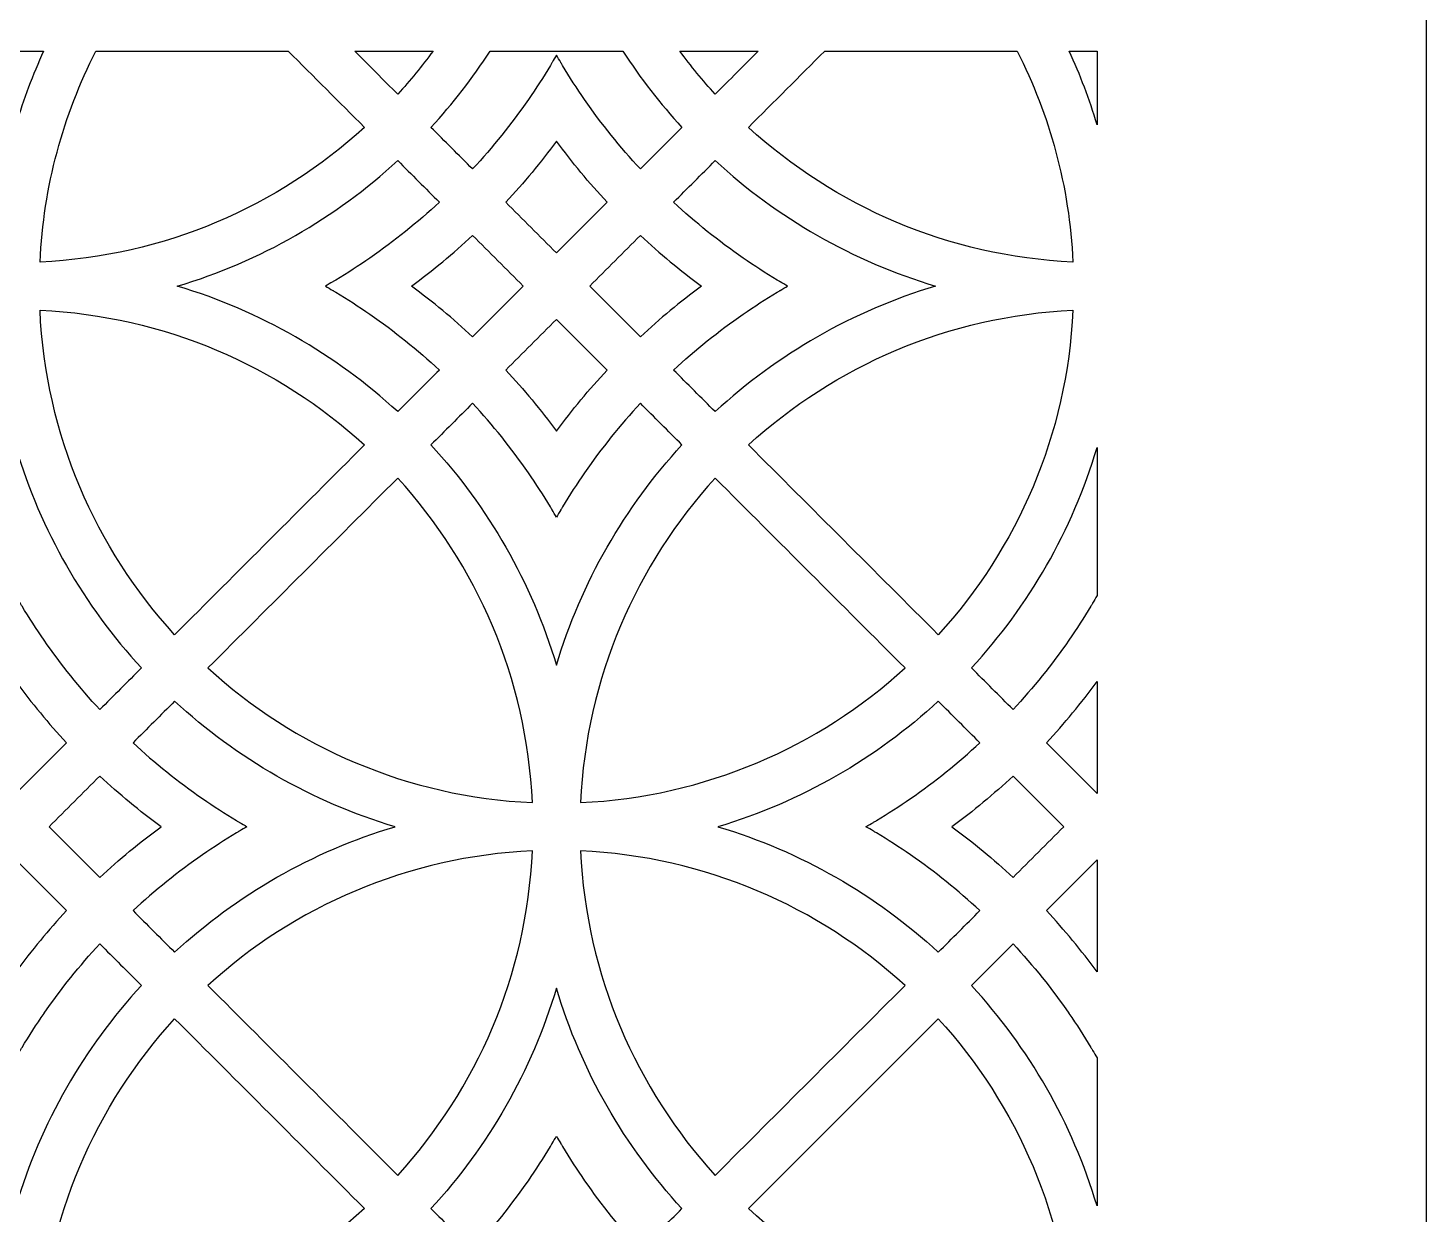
# Model space of a CAD drawing. Header units: centimetres. Extents: x -9 to 7.7, y -13.3 to 13.
# Drawn here: x -5.348 to -1.791, y 7.113 to 10.13 of the extents above; entities that cross this region are included whole.
import ezdxf

# ---------------------------------------------------------------- set-up
doc = ezdxf.new("R2010")
doc.units = ezdxf.units.CM
doc.header["$MEASUREMENT"] = 0
doc.layers.add('layer 1', color=7, linetype='Continuous')

msp = doc.modelspace()

# ---------------------------------------------------------------- linework, layer by layer
at = {"layer": 'layer 1', "color": 177}
msp.add_open_spline([(-1.7908, 13.002), (-4.18298, 13.002), (-6.57516, 13.002), (-8.96734, 13.002), (-8.96734, 13.002), (-8.96734, 5.00681), (-8.96734, -2.98838), (-8.96734, -10.98356), (-8.96734, -10.98356), (-8.96732, -10.98356), (-8.9673, -10.98356), (-8.96728, -10.98356), (-8.96728, -10.98356), (-8.96728, -11.7597), (-8.96728, -12.53583), (-8.96728, -13.31196), (-8.96728, -13.31196), (-8.68819, -13.31196), (-8.4091, -13.31196), (-8.13002, -13.31196), (-8.13002, -13.31196), (-8.13002, -13.19235), (-8.13002, -13.07274), (-8.13002, -12.95313), (-8.13002, -12.95313), (-7.8348, -12.95313), (-7.53959, -12.95313), (-7.24438, -12.95313), (-7.24438, -12.95313), (-7.24438, -12.71941), (-7.24438, -12.48568), (-7.24438, -12.25195), (-7.24438, -12.25195), (-7.12494, -12.24957), (-7.00551, -12.24719), (-6.88608, -12.2448), (-6.88608, -12.2448), (-6.86487, -12.30528), (-6.83708, -12.35773), (-6.79093, -12.40402), (-6.79093, -12.40402), (-6.74575, -12.44934), (-6.69905, -12.47736), (-6.6442, -12.49011), (-6.6442, -12.49011), (-6.57162, -12.50699), (-6.49496, -12.49964), (-6.43668, -12.44881), (-6.43668, -12.44881), (-6.38029, -12.3996), (-6.34775, -12.3208), (-6.33607, -12.24562), (-6.33607, -12.24562), (-6.3027, -12.24899), (-6.27432, -12.24821), (-6.24755, -12.24438), (-6.24755, -12.24438), (-6.11399, -12.22526), (-6.0509, -12.14075), (-6.03963, -12.01331), (-6.03963, -12.01331), (-6.03686, -11.98208), (-6.03906, -11.95125), (-6.04899, -11.92411), (-6.04899, -11.92411), (-6.04688, -11.92463), (-6.04478, -11.92515), (-6.04268, -11.92568), (-6.04268, -11.92568), (-5.99555, -11.94198), (-5.94843, -11.95827), (-5.90129, -11.97457), (-5.90129, -11.97457), (-5.87301, -12.26337), (-5.64998, -12.48824), (-5.37904, -12.48824), (-5.37904, -12.48824), (-5.1081, -12.48824), (-4.88508, -12.26337), (-4.85679, -11.97457), (-4.85679, -11.97457), (-4.80966, -11.95827), (-4.76253, -11.94198), (-4.7154, -11.92568), (-4.7154, -11.92568), (-4.7133, -11.92515), (-4.7112, -11.92463), (-4.7091, -11.92411), (-4.7091, -11.92411), (-4.71902, -11.95125), (-4.72122, -11.98208), (-4.71846, -12.01331), (-4.71846, -12.01331), (-4.70718, -12.14075), (-4.64409, -12.22526), (-4.51053, -12.24438), (-4.51053, -12.24438), (-4.48377, -12.24821), (-4.45538, -12.24899), (-4.42202, -12.24562), (-4.42202, -12.24562), (-4.41033, -12.3208), (-4.37779, -12.3996), (-4.3214, -12.44881), (-4.3214, -12.44881), (-4.26313, -12.49964), (-4.18647, -12.50699), (-4.11388, -12.49011), (-4.11388, -12.49011), (-4.05904, -12.47736), (-4.01234, -12.44934), (-3.96715, -12.40402), (-3.96715, -12.40402), (-3.921, -12.35773), (-3.89321, -12.30528), (-3.87201, -12.2448), (-3.87201, -12.2448), (-3.75257, -12.24719), (-3.63314, -12.24957), (-3.51371, -12.25195), (-3.51371, -12.25195), (-3.51371, -12.48568), (-3.51371, -12.71941), (-3.51371, -12.95313), (-3.51371, -12.95313), (-3.21849, -12.95313), (-2.92328, -12.95313), (-2.62806, -12.95313), (-2.62806, -12.95313), (-2.62806, -13.07274), (-2.62806, -13.19235), (-2.62806, -13.31196), (-2.62806, -13.31196), (-2.34898, -13.31196), (-2.06989, -13.31196), (-1.7908, -13.31196), (-1.7908, -13.31196), (-1.7908, -12.53583), (-1.7908, -11.7597), (-1.7908, -10.98356), (-1.7908, -10.98356), (-1.7908, -2.98838), (-1.7908, 5.00681), (-1.7908, 13.002)], degree=3, knots=[0, 0, 0, 0, 0.027027, 0.027027, 0.027027, 0.027027, 0.0540541, 0.0540541, 0.0540541, 0.0540541, 0.0810811, 0.0810811, 0.0810811, 0.0810811, 0.1081081, 0.1081081, 0.1081081, 0.1081081, 0.1351351, 0.1351351, 0.1351351, 0.1351351, 0.1621622, 0.1621622, 0.1621622, 0.1621622, 0.1891892, 0.1891892, 0.1891892, 0.1891892, 0.2162162, 0.2162162, 0.2162162, 0.2162162, 0.2432432, 0.2432432, 0.2432432, 0.2432432, 0.2702703, 0.2702703, 0.2702703, 0.2702703, 0.2972973, 0.2972973, 0.2972973, 0.2972973, 0.3243243, 0.3243243, 0.3243243, 0.3243243, 0.3513514, 0.3513514, 0.3513514, 0.3513514, 0.3783784, 0.3783784, 0.3783784, 0.3783784, 0.4054054, 0.4054054, 0.4054054, 0.4054054, 0.4324324, 0.4324324, 0.4324324, 0.4324324, 0.4594595, 0.4594595, 0.4594595, 0.4594595, 0.4864865, 0.4864865, 0.4864865, 0.4864865, 0.5135135, 0.5135135, 0.5135135, 0.5135135, 0.5405405, 0.5405405, 0.5405405, 0.5405405, 0.5675676, 0.5675676, 0.5675676, 0.5675676, 0.5945946, 0.5945946, 0.5945946, 0.5945946, 0.6216216, 0.6216216, 0.6216216, 0.6216216, 0.6486486, 0.6486486, 0.6486486, 0.6486486, 0.6756757, 0.6756757, 0.6756757, 0.6756757, 0.7027027, 0.7027027, 0.7027027, 0.7027027, 0.7297297, 0.7297297, 0.7297297, 0.7297297, 0.7567568, 0.7567568, 0.7567568, 0.7567568, 0.7837838, 0.7837838, 0.7837838, 0.7837838, 0.8108108, 0.8108108, 0.8108108, 0.8108108, 0.8378378, 0.8378378, 0.8378378, 0.8378378, 0.8648649, 0.8648649, 0.8648649, 0.8648649, 0.8918919, 0.8918919, 0.8918919, 0.8918919, 0.9189189, 0.9189189, 0.9189189, 0.9189189, 0.9459459, 0.9459459, 0.9459459, 0.9459459, 1, 1, 1, 1], dxfattribs=at)
at = {"layer": 'layer 1', "color": 7}
for points, knots in [([(-5.30855, 10.07157), (-5.35556, 10.07157), (-5.40258, 10.07157), (-5.4496, 10.07157), (-5.4496, 10.07157), (-5.42192, 10.01131), (-5.3983, 9.94881), (-5.37907, 9.88439), (-5.37907, 9.88439), (-5.35986, 9.94881), (-5.33623, 10.01131), (-5.30855, 10.07157)], [0, 0, 0, 0, 0.25, 0.25, 0.25, 0.25, 0.5, 0.5, 0.5, 0.5, 1, 1, 1, 1]), ([(-4.68618, 10.07157), (-4.84933, 10.07157), (-5.01249, 10.07157), (-5.17563, 10.07157), (-5.17563, 10.07157), (-5.25863, 9.90926), (-5.30891, 9.72744), (-5.31775, 9.53483), (-5.31775, 9.53483), (-5.00017, 9.5494), (-4.71193, 9.67663), (-4.49208, 9.87747), (-4.49208, 9.87747), (-4.55678, 9.94217), (-4.62148, 10.00687), (-4.68618, 10.07157)], [0, 0, 0, 0, 0.2, 0.2, 0.2, 0.2, 0.4, 0.4, 0.4, 0.4, 0.6, 0.6, 0.6, 0.6, 1, 1, 1, 1]), ([(-4.31771, 10.07157), (-4.38415, 10.07157), (-4.45058, 10.07157), (-4.51703, 10.07157), (-4.51703, 10.07157), (-4.48051, 10.03506), (-4.444, 9.99855), (-4.40749, 9.96204), (-4.40749, 9.96204), (-4.37566, 9.99689), (-4.34568, 10.03345), (-4.31771, 10.07157)], [0, 0, 0, 0, 0.25, 0.25, 0.25, 0.25, 0.5, 0.5, 0.5, 0.5, 1, 1, 1, 1]), ([(-3.83445, 10.07157), (-3.94717, 10.07157), (-4.05989, 10.07157), (-4.17261, 10.07157), (-4.17261, 10.07157), (-4.21718, 10.00258), (-4.26751, 9.93765), (-4.32292, 9.87746), (-4.32292, 9.87746), (-4.28762, 9.84217), (-4.25234, 9.80689), (-4.21706, 9.77161), (-4.21706, 9.77161), (-4.16569, 9.82698), (-4.11823, 9.88603), (-4.07512, 9.94832), (-4.07512, 9.94832), (-4.0751, 9.94832), (-4.07509, 9.94832), (-4.07508, 9.94832), (-4.07508, 9.94832), (-4.07508, 9.94832), (-4.07507, 9.94832), (-4.07507, 9.94834), (-4.07507, 9.94834), (-4.07509, 9.94836), (-4.0751, 9.94838), (-4.07513, 9.94841), (-4.07513, 9.94841), (-4.05557, 9.97666), (-4.03687, 10.00555), (-4.01912, 10.03506), (-4.01912, 10.03506), (-4.01774, 10.03736), (-4.01636, 10.03966), (-4.01501, 10.04196), (-4.01501, 10.04196), (-4.01487, 10.04218), (-4.01474, 10.0424), (-4.01462, 10.04262), (-4.01462, 10.04262), (-4.01089, 10.04889), (-4.00722, 10.0552), (-4.00358, 10.06153), (-4.00358, 10.06153), (-3.99994, 10.05519), (-3.99626, 10.04889), (-3.99254, 10.04262), (-3.99254, 10.04262), (-3.99241, 10.0424), (-3.99228, 10.04218), (-3.99215, 10.04196), (-3.99215, 10.04196), (-3.99078, 10.03966), (-3.98941, 10.03736), (-3.98804, 10.03506), (-3.98804, 10.03506), (-3.97028, 10.00555), (-3.95159, 9.97666), (-3.93203, 9.94841), (-3.93203, 9.94841), (-3.93204, 9.94838), (-3.93207, 9.94836), (-3.93208, 9.94834), (-3.93208, 9.94834), (-3.93208, 9.94832), (-3.93208, 9.94832), (-3.93208, 9.94832), (-3.93208, 9.94832), (-3.93207, 9.94832), (-3.93205, 9.94832), (-3.93203, 9.94832), (-3.93203, 9.94832), (-3.88892, 9.88603), (-3.84146, 9.82698), (-3.7901, 9.77161), (-3.7901, 9.77161), (-3.75479, 9.8069), (-3.71949, 9.8422), (-3.68419, 9.8775), (-3.68419, 9.8775), (-3.73958, 9.93768), (-3.78989, 10.0026), (-3.83445, 10.07157)], [0, 0, 0, 0, 0.0454545, 0.0454545, 0.0454545, 0.0454545, 0.0909091, 0.0909091, 0.0909091, 0.0909091, 0.1363636, 0.1363636, 0.1363636, 0.1363636, 0.1818182, 0.1818182, 0.1818182, 0.1818182, 0.2272727, 0.2272727, 0.2272727, 0.2272727, 0.2727273, 0.2727273, 0.2727273, 0.2727273, 0.3181818, 0.3181818, 0.3181818, 0.3181818, 0.3636364, 0.3636364, 0.3636364, 0.3636364, 0.4090909, 0.4090909, 0.4090909, 0.4090909, 0.4545455, 0.4545455, 0.4545455, 0.4545455, 0.5, 0.5, 0.5, 0.5, 0.5454545, 0.5454545, 0.5454545, 0.5454545, 0.5909091, 0.5909091, 0.5909091, 0.5909091, 0.6363636, 0.6363636, 0.6363636, 0.6363636, 0.6818182, 0.6818182, 0.6818182, 0.6818182, 0.7272727, 0.7272727, 0.7272727, 0.7272727, 0.7727273, 0.7727273, 0.7727273, 0.7727273, 0.8181818, 0.8181818, 0.8181818, 0.8181818, 0.8636364, 0.8636364, 0.8636364, 0.8636364, 0.9090909, 0.9090909, 0.9090909, 0.9090909, 1, 1, 1, 1]), ([(-3.49011, 10.07157), (-3.55655, 10.07157), (-3.62299, 10.07157), (-3.68942, 10.07157), (-3.68942, 10.07157), (-3.66145, 10.03346), (-3.63148, 9.99689), (-3.59966, 9.96204), (-3.59966, 9.96204), (-3.56315, 9.99855), (-3.52662, 10.03506), (-3.49011, 10.07157)], [0, 0, 0, 0, 0.25, 0.25, 0.25, 0.25, 0.5, 0.5, 0.5, 0.5, 1, 1, 1, 1]), ([(-2.83147, 10.07157), (-2.99463, 10.07157), (-3.1578, 10.07157), (-3.32096, 10.07157), (-3.32096, 10.07157), (-3.38567, 10.00687), (-3.45038, 9.94217), (-3.51507, 9.87747), (-3.51507, 9.87747), (-3.29521, 9.67663), (-3.00695, 9.54939), (-2.68935, 9.53482), (-2.68935, 9.53482), (-2.69819, 9.72744), (-2.74846, 9.90926), (-2.83147, 10.07157)], [0, 0, 0, 0, 0.2, 0.2, 0.2, 0.2, 0.4, 0.4, 0.4, 0.4, 0.6, 0.6, 0.6, 0.6, 1, 1, 1, 1]), ([(-2.62806, 10.07157), (-2.65157, 10.07157), (-2.67508, 10.07157), (-2.69859, 10.07157), (-2.69859, 10.07157), (-2.67092, 10.01131), (-2.64729, 9.94881), (-2.62807, 9.8844), (-2.62807, 9.8844), (-2.62807, 9.88441), (-2.62807, 9.88443), (-2.62806, 9.88443), (-2.62806, 9.88443), (-2.62806, 9.94682), (-2.62806, 10.00919), (-2.62806, 10.07157)], [0, 0, 0, 0, 0.2, 0.2, 0.2, 0.2, 0.4, 0.4, 0.4, 0.4, 0.6, 0.6, 0.6, 0.6, 1, 1, 1, 1]), ([(-4.00358, 9.55812), (-4.04655, 9.6011), (-4.08952, 9.64407), (-4.1325, 9.68705), (-4.1325, 9.68705), (-4.08656, 9.73629), (-4.04351, 9.78826), (-4.0036, 9.8427), (-4.0036, 9.8427), (-4.0036, 9.8427), (-4.0036, 9.84271), (-4.0036, 9.84271), (-4.0036, 9.84271), (-4.00359, 9.84272), (-4.00358, 9.84273), (-4.00358, 9.84275), (-4.00358, 9.84275), (-4.00357, 9.84273), (-4.00355, 9.84272), (-4.00354, 9.84271), (-4.00354, 9.84271), (-4.00354, 9.84271), (-4.00354, 9.8427), (-4.00355, 9.8427), (-4.00355, 9.8427), (-3.96365, 9.78827), (-3.92059, 9.73629), (-3.87465, 9.68705), (-3.87465, 9.68705), (-3.91763, 9.64407), (-3.9606, 9.6011), (-4.00358, 9.55812)], [0, 0, 0, 0, 0.1111111, 0.1111111, 0.1111111, 0.1111111, 0.2222222, 0.2222222, 0.2222222, 0.2222222, 0.3333333, 0.3333333, 0.3333333, 0.3333333, 0.4444444, 0.4444444, 0.4444444, 0.4444444, 0.5555556, 0.5555556, 0.5555556, 0.5555556, 0.6666667, 0.6666667, 0.6666667, 0.6666667, 0.7777778, 0.7777778, 0.7777778, 0.7777778, 1, 1, 1, 1]), ([(-4.30163, 9.68702), (-4.33691, 9.72231), (-4.3722, 9.7576), (-4.40749, 9.79288), (-4.40749, 9.79288), (-4.56574, 9.64719), (-4.75679, 9.5366), (-4.96835, 9.47351), (-4.96835, 9.47351), (-4.75683, 9.41041), (-4.56578, 9.29982), (-4.40753, 9.15416), (-4.40753, 9.15416), (-4.37223, 9.18947), (-4.33694, 9.22477), (-4.30163, 9.26007), (-4.30163, 9.26007), (-4.35701, 9.31144), (-4.41606, 9.35889), (-4.47836, 9.40201), (-4.47836, 9.40201), (-4.47836, 9.40202), (-4.47836, 9.40203), (-4.47836, 9.40204), (-4.47836, 9.40204), (-4.47836, 9.40204), (-4.47836, 9.40204), (-4.47836, 9.40204), (-4.47836, 9.40204), (-4.47838, 9.40203), (-4.47842, 9.40201), (-4.47844, 9.40201), (-4.47844, 9.40201), (-4.5067, 9.42155), (-4.53557, 9.44026), (-4.5651, 9.458), (-4.5651, 9.458), (-4.5674, 9.45938), (-4.56969, 9.46075), (-4.57199, 9.46213), (-4.57199, 9.46213), (-4.57221, 9.46226), (-4.57243, 9.46238), (-4.57264, 9.46251), (-4.57264, 9.46251), (-4.57893, 9.46624), (-4.58523, 9.46991), (-4.59156, 9.47355), (-4.59156, 9.47355), (-4.58523, 9.47718), (-4.57893, 9.48085), (-4.57264, 9.48459), (-4.57264, 9.48459), (-4.57243, 9.48471), (-4.57221, 9.48484), (-4.57199, 9.48498), (-4.57199, 9.48498), (-4.56969, 9.48634), (-4.5674, 9.48771), (-4.5651, 9.48909), (-4.5651, 9.48909), (-4.53557, 9.50683), (-4.5067, 9.52554), (-4.47844, 9.54509), (-4.47844, 9.54509), (-4.47842, 9.54507), (-4.47839, 9.54506), (-4.47836, 9.54503), (-4.47836, 9.54503), (-4.47836, 9.54505), (-4.47836, 9.54505), (-4.47836, 9.54505), (-4.47836, 9.54505), (-4.47836, 9.54506), (-4.47836, 9.54507), (-4.47836, 9.54509), (-4.47836, 9.54509), (-4.41606, 9.58821), (-4.35701, 9.63566), (-4.30163, 9.68702)], [0, 0, 0, 0, 0.047619, 0.047619, 0.047619, 0.047619, 0.0952381, 0.0952381, 0.0952381, 0.0952381, 0.1428571, 0.1428571, 0.1428571, 0.1428571, 0.1904762, 0.1904762, 0.1904762, 0.1904762, 0.2380952, 0.2380952, 0.2380952, 0.2380952, 0.2857143, 0.2857143, 0.2857143, 0.2857143, 0.3333333, 0.3333333, 0.3333333, 0.3333333, 0.3809524, 0.3809524, 0.3809524, 0.3809524, 0.4285714, 0.4285714, 0.4285714, 0.4285714, 0.4761905, 0.4761905, 0.4761905, 0.4761905, 0.5238095, 0.5238095, 0.5238095, 0.5238095, 0.5714286, 0.5714286, 0.5714286, 0.5714286, 0.6190476, 0.6190476, 0.6190476, 0.6190476, 0.6666667, 0.6666667, 0.6666667, 0.6666667, 0.7142857, 0.7142857, 0.7142857, 0.7142857, 0.7619048, 0.7619048, 0.7619048, 0.7619048, 0.8095238, 0.8095238, 0.8095238, 0.8095238, 0.8571429, 0.8571429, 0.8571429, 0.8571429, 0.9047619, 0.9047619, 0.9047619, 0.9047619, 1, 1, 1, 1]), ([(-3.70551, 9.26007), (-3.67023, 9.22478), (-3.63495, 9.1895), (-3.59966, 9.15421), (-3.59966, 9.15421), (-3.4414, 9.2999), (-3.25035, 9.41049), (-3.03879, 9.47358), (-3.03879, 9.47358), (-3.25033, 9.53669), (-3.44137, 9.64727), (-3.59962, 9.79293), (-3.59962, 9.79293), (-3.63491, 9.75762), (-3.67022, 9.72233), (-3.70551, 9.68702), (-3.70551, 9.68702), (-3.65014, 9.63566), (-3.59108, 9.5882), (-3.52879, 9.54508), (-3.52879, 9.54508), (-3.52879, 9.54507), (-3.52879, 9.54506), (-3.52879, 9.54503), (-3.52879, 9.54503), (-3.52879, 9.54503), (-3.52879, 9.54503), (-3.52879, 9.54503), (-3.52879, 9.54503), (-3.52876, 9.54506), (-3.52874, 9.54507), (-3.52872, 9.54509), (-3.52872, 9.54509), (-3.50046, 9.52554), (-3.47159, 9.50683), (-3.44205, 9.48909), (-3.44205, 9.48909), (-3.43976, 9.48771), (-3.43746, 9.48634), (-3.43515, 9.48497), (-3.43515, 9.48497), (-3.43493, 9.48484), (-3.43472, 9.48471), (-3.43451, 9.48458), (-3.43451, 9.48458), (-3.42822, 9.48085), (-3.42192, 9.47718), (-3.41558, 9.47355), (-3.41558, 9.47355), (-3.42192, 9.46991), (-3.42822, 9.46622), (-3.43451, 9.46251), (-3.43451, 9.46251), (-3.43472, 9.46238), (-3.43493, 9.46225), (-3.43515, 9.46213), (-3.43515, 9.46213), (-3.43746, 9.46075), (-3.43975, 9.45938), (-3.44205, 9.458), (-3.44205, 9.458), (-3.47158, 9.44026), (-3.50046, 9.42155), (-3.52872, 9.402), (-3.52872, 9.402), (-3.52874, 9.40201), (-3.52876, 9.40203), (-3.52879, 9.40204), (-3.52879, 9.40204), (-3.52879, 9.40204), (-3.52879, 9.40204), (-3.52879, 9.40204), (-3.52879, 9.40204), (-3.52879, 9.40203), (-3.52879, 9.40201), (-3.52879, 9.40201), (-3.52879, 9.40201), (-3.59108, 9.35888), (-3.65014, 9.31144), (-3.70551, 9.26007)], [0, 0, 0, 0, 0.047619, 0.047619, 0.047619, 0.047619, 0.0952381, 0.0952381, 0.0952381, 0.0952381, 0.1428571, 0.1428571, 0.1428571, 0.1428571, 0.1904762, 0.1904762, 0.1904762, 0.1904762, 0.2380952, 0.2380952, 0.2380952, 0.2380952, 0.2857143, 0.2857143, 0.2857143, 0.2857143, 0.3333333, 0.3333333, 0.3333333, 0.3333333, 0.3809524, 0.3809524, 0.3809524, 0.3809524, 0.4285714, 0.4285714, 0.4285714, 0.4285714, 0.4761905, 0.4761905, 0.4761905, 0.4761905, 0.5238095, 0.5238095, 0.5238095, 0.5238095, 0.5714286, 0.5714286, 0.5714286, 0.5714286, 0.6190476, 0.6190476, 0.6190476, 0.6190476, 0.6666667, 0.6666667, 0.6666667, 0.6666667, 0.7142857, 0.7142857, 0.7142857, 0.7142857, 0.7619048, 0.7619048, 0.7619048, 0.7619048, 0.8095238, 0.8095238, 0.8095238, 0.8095238, 0.8571429, 0.8571429, 0.8571429, 0.8571429, 0.9047619, 0.9047619, 0.9047619, 0.9047619, 1, 1, 1, 1]), ([(-4.08815, 9.47355), (-4.13112, 9.51651), (-4.1741, 9.55949), (-4.21707, 9.60246), (-4.21707, 9.60246), (-4.26633, 9.55654), (-4.31829, 9.51349), (-4.37272, 9.47358), (-4.37272, 9.47358), (-4.37272, 9.47358), (-4.37273, 9.47357), (-4.37273, 9.47357), (-4.37273, 9.47357), (-4.37274, 9.47357), (-4.37276, 9.47356), (-4.37278, 9.47355), (-4.37278, 9.47355), (-4.37276, 9.47353), (-4.37274, 9.47352), (-4.37273, 9.47351), (-4.37273, 9.47351), (-4.37273, 9.47352), (-4.37273, 9.47352), (-4.37272, 9.47352), (-4.37272, 9.47352), (-4.31831, 9.43362), (-4.26633, 9.39056), (-4.21707, 9.34463), (-4.21707, 9.34463), (-4.1741, 9.3876), (-4.13112, 9.43058), (-4.08815, 9.47355)], [0, 0, 0, 0, 0.1111111, 0.1111111, 0.1111111, 0.1111111, 0.2222222, 0.2222222, 0.2222222, 0.2222222, 0.3333333, 0.3333333, 0.3333333, 0.3333333, 0.4444444, 0.4444444, 0.4444444, 0.4444444, 0.5555556, 0.5555556, 0.5555556, 0.5555556, 0.6666667, 0.6666667, 0.6666667, 0.6666667, 0.7777778, 0.7777778, 0.7777778, 0.7777778, 1, 1, 1, 1]), ([(-3.91899, 9.47355), (-3.87602, 9.43058), (-3.83306, 9.3876), (-3.79008, 9.34463), (-3.79008, 9.34463), (-3.74082, 9.39056), (-3.68885, 9.43362), (-3.63443, 9.47351), (-3.63443, 9.47351), (-3.63443, 9.47351), (-3.63441, 9.47351), (-3.63441, 9.47351), (-3.63441, 9.47351), (-3.6344, 9.47352), (-3.63439, 9.47353), (-3.63438, 9.47355), (-3.63438, 9.47355), (-3.63439, 9.47356), (-3.6344, 9.47356), (-3.63441, 9.47357), (-3.63441, 9.47357), (-3.63441, 9.47357), (-3.63443, 9.47357), (-3.63443, 9.47357), (-3.63443, 9.47357), (-3.68885, 9.51347), (-3.74082, 9.55654), (-3.79008, 9.60247), (-3.79008, 9.60247), (-3.83306, 9.55949), (-3.87602, 9.51653), (-3.91899, 9.47355)], [0, 0, 0, 0, 0.1111111, 0.1111111, 0.1111111, 0.1111111, 0.2222222, 0.2222222, 0.2222222, 0.2222222, 0.3333333, 0.3333333, 0.3333333, 0.3333333, 0.4444444, 0.4444444, 0.4444444, 0.4444444, 0.5555556, 0.5555556, 0.5555556, 0.5555556, 0.6666667, 0.6666667, 0.6666667, 0.6666667, 0.7777778, 0.7777778, 0.7777778, 0.7777778, 1, 1, 1, 1]), ([(-4.97515, 8.58655), (-4.81413, 8.74757), (-4.6531, 8.9086), (-4.49208, 9.06962), (-4.49208, 9.06962), (-4.71194, 9.27048), (-5.00019, 9.3977), (-5.3178, 9.41227), (-5.3178, 9.41227), (-5.30323, 9.09466), (-5.17599, 8.80641), (-4.97515, 8.58655)], [0, 0, 0, 0, 0.25, 0.25, 0.25, 0.25, 0.5, 0.5, 0.5, 0.5, 1, 1, 1, 1]), ([(-3.51508, 9.06963), (-3.35406, 8.9086), (-3.19303, 8.74759), (-3.03201, 8.58656), (-3.03201, 8.58656), (-2.83118, 8.80642), (-2.70396, 9.09468), (-2.68939, 9.41227), (-2.68939, 9.41227), (-3.00698, 9.39769), (-3.29522, 9.27046), (-3.51508, 9.06963)], [0, 0, 0, 0, 0.25, 0.25, 0.25, 0.25, 0.5, 0.5, 0.5, 0.5, 1, 1, 1, 1]), ([(-4.00358, 9.38897), (-3.96061, 9.346), (-3.91763, 9.30302), (-3.87466, 9.26005), (-3.87466, 9.26005), (-3.92059, 9.2108), (-3.96364, 9.15883), (-4.00354, 9.10439), (-4.00354, 9.10439), (-4.00354, 9.10439), (-4.00354, 9.10439), (-4.00354, 9.10438), (-4.00354, 9.10438), (-4.00355, 9.10437), (-4.00357, 9.10436), (-4.00357, 9.10434), (-4.00357, 9.10434), (-4.00358, 9.10436), (-4.00359, 9.10437), (-4.0036, 9.10438), (-4.0036, 9.10438), (-4.0036, 9.10439), (-4.0036, 9.10439), (-4.0036, 9.10439), (-4.0036, 9.10439), (-4.04349, 9.15882), (-4.08656, 9.2108), (-4.1325, 9.26005), (-4.1325, 9.26005), (-4.08953, 9.30302), (-4.04655, 9.346), (-4.00358, 9.38897)], [0, 0, 0, 0, 0.1111111, 0.1111111, 0.1111111, 0.1111111, 0.2222222, 0.2222222, 0.2222222, 0.2222222, 0.3333333, 0.3333333, 0.3333333, 0.3333333, 0.4444444, 0.4444444, 0.4444444, 0.4444444, 0.5555556, 0.5555556, 0.5555556, 0.5555556, 0.6666667, 0.6666667, 0.6666667, 0.6666667, 0.7777778, 0.7777778, 0.7777778, 0.7777778, 1, 1, 1, 1]), ([(-3.7901, 9.17549), (-3.75481, 9.14021), (-3.71952, 9.10492), (-3.68424, 9.06963), (-3.68424, 9.06963), (-3.82992, 8.91138), (-3.94052, 8.72032), (-4.00362, 8.50877), (-4.00362, 8.50877), (-4.06671, 8.72029), (-4.17729, 8.91133), (-4.32295, 9.06959), (-4.32295, 9.06959), (-4.28766, 9.10488), (-4.25235, 9.14019), (-4.21706, 9.17549), (-4.21706, 9.17549), (-4.16569, 9.12011), (-4.11823, 9.06106), (-4.07512, 8.99877), (-4.07512, 8.99877), (-4.0751, 8.99877), (-4.07508, 8.99877), (-4.07507, 8.99877), (-4.07507, 8.99877), (-4.07507, 8.99877), (-4.07507, 8.99875), (-4.07507, 8.99875), (-4.07507, 8.99875), (-4.07508, 8.99874), (-4.0751, 8.99871), (-4.07512, 8.99868), (-4.07512, 8.99868), (-4.05557, 8.97043), (-4.03687, 8.94156), (-4.01911, 8.91203), (-4.01911, 8.91203), (-4.01774, 8.90973), (-4.01636, 8.90743), (-4.015, 8.90513), (-4.015, 8.90513), (-4.01487, 8.90491), (-4.01473, 8.90469), (-4.01461, 8.90447), (-4.01461, 8.90447), (-4.01089, 8.8982), (-4.0072, 8.89189), (-4.00357, 8.88555), (-4.00357, 8.88555), (-3.99993, 8.89189), (-3.99626, 8.8982), (-3.99254, 8.90447), (-3.99254, 8.90447), (-3.9924, 8.90469), (-3.99228, 8.90491), (-3.99215, 8.90513), (-3.99215, 8.90513), (-3.99078, 8.90743), (-3.98941, 8.90973), (-3.98802, 8.91203), (-3.98802, 8.91203), (-3.97028, 8.94154), (-3.95159, 8.97043), (-3.93203, 8.99868), (-3.93203, 8.99868), (-3.93204, 8.99871), (-3.93207, 8.99874), (-3.93208, 8.99875), (-3.93208, 8.99875), (-3.93208, 8.99875), (-3.93208, 8.99877), (-3.93208, 8.99877), (-3.93208, 8.99877), (-3.93205, 8.99877), (-3.93204, 8.99877), (-3.93203, 8.99877), (-3.93203, 8.99877), (-3.88892, 9.06106), (-3.84146, 9.12011), (-3.7901, 9.17549)], [0, 0, 0, 0, 0.047619, 0.047619, 0.047619, 0.047619, 0.0952381, 0.0952381, 0.0952381, 0.0952381, 0.1428571, 0.1428571, 0.1428571, 0.1428571, 0.1904762, 0.1904762, 0.1904762, 0.1904762, 0.2380952, 0.2380952, 0.2380952, 0.2380952, 0.2857143, 0.2857143, 0.2857143, 0.2857143, 0.3333333, 0.3333333, 0.3333333, 0.3333333, 0.3809524, 0.3809524, 0.3809524, 0.3809524, 0.4285714, 0.4285714, 0.4285714, 0.4285714, 0.4761905, 0.4761905, 0.4761905, 0.4761905, 0.5238095, 0.5238095, 0.5238095, 0.5238095, 0.5714286, 0.5714286, 0.5714286, 0.5714286, 0.6190476, 0.6190476, 0.6190476, 0.6190476, 0.6666667, 0.6666667, 0.6666667, 0.6666667, 0.7142857, 0.7142857, 0.7142857, 0.7142857, 0.7619048, 0.7619048, 0.7619048, 0.7619048, 0.8095238, 0.8095238, 0.8095238, 0.8095238, 0.8571429, 0.8571429, 0.8571429, 0.8571429, 0.9047619, 0.9047619, 0.9047619, 0.9047619, 1, 1, 1, 1]), ([(-5.69839, 8.50193), (-5.6631, 8.46666), (-5.62783, 8.43137), (-5.59256, 8.3961), (-5.59256, 8.3961), (-5.5412, 8.45149), (-5.49375, 8.51052), (-5.45065, 8.57281), (-5.45065, 8.57281), (-5.45062, 8.57281), (-5.45061, 8.57281), (-5.45059, 8.57281), (-5.45059, 8.57281), (-5.45061, 8.57283), (-5.45062, 8.57285), (-5.45065, 8.57288), (-5.45065, 8.57288), (-5.43108, 8.60113), (-5.41239, 8.63002), (-5.39464, 8.65954), (-5.39464, 8.65954), (-5.39325, 8.66183), (-5.39188, 8.66413), (-5.39052, 8.66644), (-5.39052, 8.66644), (-5.39038, 8.66666), (-5.39026, 8.66687), (-5.39013, 8.66709), (-5.39013, 8.66709), (-5.38641, 8.67337), (-5.38272, 8.67967), (-5.3791, 8.68601), (-5.3791, 8.68601), (-5.3791, 8.68601), (-5.37909, 8.68601), (-5.37909, 8.68601), (-5.37909, 8.68601), (-5.37909, 8.68601), (-5.37909, 8.68601), (-5.37909, 8.68601), (-5.37909, 8.68601), (-5.37909, 8.68601), (-5.37909, 8.68601), (-5.37907, 8.686), (-5.37907, 8.686), (-5.37907, 8.68601), (-5.37907, 8.68601), (-5.37907, 8.68601), (-5.37907, 8.68601), (-5.37907, 8.68601), (-5.37907, 8.68601), (-5.37907, 8.68601), (-5.37907, 8.68601), (-5.37906, 8.68601), (-5.37906, 8.68601), (-5.37906, 8.68601), (-5.37906, 8.68601), (-5.37544, 8.67967), (-5.37175, 8.67337), (-5.36803, 8.66709), (-5.36803, 8.66709), (-5.3679, 8.66687), (-5.36777, 8.66665), (-5.36764, 8.66643), (-5.36764, 8.66643), (-5.36628, 8.66413), (-5.36489, 8.66183), (-5.36352, 8.65954), (-5.36352, 8.65954), (-5.34577, 8.63002), (-5.32707, 8.60113), (-5.30752, 8.57288), (-5.30752, 8.57288), (-5.30754, 8.57285), (-5.30755, 8.57283), (-5.30757, 8.57281), (-5.30757, 8.57281), (-5.30755, 8.57281), (-5.30754, 8.57281), (-5.30751, 8.57281), (-5.30751, 8.57281), (-5.2644, 8.51052), (-5.21694, 8.45149), (-5.16558, 8.39612), (-5.16558, 8.39612), (-5.13031, 8.43139), (-5.09504, 8.46666), (-5.05976, 8.50193), (-5.05976, 8.50193), (-5.2054, 8.66018), (-5.31598, 8.85121), (-5.37907, 9.0627), (-5.37907, 9.0627), (-5.44218, 8.85121), (-5.55273, 8.66017), (-5.69839, 8.50193)], [0, 0, 0, 0, 0.04, 0.04, 0.04, 0.04, 0.08, 0.08, 0.08, 0.08, 0.12, 0.12, 0.12, 0.12, 0.16, 0.16, 0.16, 0.16, 0.2, 0.2, 0.2, 0.2, 0.24, 0.24, 0.24, 0.24, 0.28, 0.28, 0.28, 0.28, 0.32, 0.32, 0.32, 0.32, 0.36, 0.36, 0.36, 0.36, 0.4, 0.4, 0.4, 0.4, 0.44, 0.44, 0.44, 0.44, 0.48, 0.48, 0.48, 0.48, 0.52, 0.52, 0.52, 0.52, 0.56, 0.56, 0.56, 0.56, 0.6, 0.6, 0.6, 0.6, 0.64, 0.64, 0.64, 0.64, 0.68, 0.68, 0.68, 0.68, 0.72, 0.72, 0.72, 0.72, 0.76, 0.76, 0.76, 0.76, 0.8, 0.8, 0.8, 0.8, 0.84, 0.84, 0.84, 0.84, 0.88, 0.88, 0.88, 0.88, 0.92, 0.92, 0.92, 0.92, 1, 1, 1, 1]), ([(-2.62806, 8.68601), (-2.62806, 8.81156), (-2.62806, 8.93713), (-2.62806, 9.06269), (-2.62806, 9.06269), (-2.62806, 9.06269), (-2.62807, 9.0627), (-2.62807, 9.0627), (-2.62807, 9.0627), (-2.69117, 8.85121), (-2.80176, 8.6602), (-2.9474, 8.50195), (-2.9474, 8.50195), (-2.91212, 8.46667), (-2.87685, 8.43139), (-2.84156, 8.39612), (-2.84156, 8.39612), (-2.7902, 8.45149), (-2.74275, 8.51052), (-2.69965, 8.57281), (-2.69965, 8.57281), (-2.69962, 8.57281), (-2.6996, 8.57281), (-2.69959, 8.57281), (-2.69959, 8.57281), (-2.6996, 8.57283), (-2.69961, 8.57285), (-2.69963, 8.57288), (-2.69963, 8.57288), (-2.68008, 8.60113), (-2.66137, 8.63002), (-2.64363, 8.65953), (-2.64363, 8.65953), (-2.64225, 8.66183), (-2.64088, 8.66413), (-2.63952, 8.66643), (-2.63952, 8.66643), (-2.63938, 8.66665), (-2.63925, 8.66687), (-2.63912, 8.66709), (-2.63912, 8.66709), (-2.63539, 8.67336), (-2.63172, 8.67967), (-2.62809, 8.68601), (-2.62809, 8.68601), (-2.62809, 8.68601), (-2.62809, 8.68601), (-2.62809, 8.68601), (-2.62809, 8.68601), (-2.62809, 8.68601), (-2.62809, 8.68601), (-2.62807, 8.68601), (-2.62807, 8.68601), (-2.62807, 8.68601), (-2.62807, 8.686), (-2.62807, 8.686), (-2.62807, 8.686), (-2.62807, 8.68601), (-2.62807, 8.68601), (-2.62806, 8.68601), (-2.62806, 8.68601), (-2.62806, 8.68601), (-2.62806, 8.68601), (-2.62806, 8.68601)], [0, 0, 0, 0, 0.0588235, 0.0588235, 0.0588235, 0.0588235, 0.1176471, 0.1176471, 0.1176471, 0.1176471, 0.1764706, 0.1764706, 0.1764706, 0.1764706, 0.2352941, 0.2352941, 0.2352941, 0.2352941, 0.2941176, 0.2941176, 0.2941176, 0.2941176, 0.3529412, 0.3529412, 0.3529412, 0.3529412, 0.4117647, 0.4117647, 0.4117647, 0.4117647, 0.4705882, 0.4705882, 0.4705882, 0.4705882, 0.5294118, 0.5294118, 0.5294118, 0.5294118, 0.5882353, 0.5882353, 0.5882353, 0.5882353, 0.6470588, 0.6470588, 0.6470588, 0.6470588, 0.7058824, 0.7058824, 0.7058824, 0.7058824, 0.7647059, 0.7647059, 0.7647059, 0.7647059, 0.8235294, 0.8235294, 0.8235294, 0.8235294, 0.8823529, 0.8823529, 0.8823529, 0.8823529, 1, 1, 1, 1]), ([(-4.89058, 8.50196), (-4.72955, 8.663), (-4.56853, 8.82402), (-4.4075, 8.98505), (-4.4075, 8.98505), (-4.20665, 8.76518), (-4.07941, 8.47692), (-4.06484, 8.15932), (-4.06484, 8.15932), (-4.38245, 8.17389), (-4.67071, 8.30112), (-4.89058, 8.50196)], [0, 0, 0, 0, 0.25, 0.25, 0.25, 0.25, 0.5, 0.5, 0.5, 0.5, 1, 1, 1, 1]), ([(-3.59966, 8.98505), (-3.43863, 8.82402), (-3.27761, 8.663), (-3.11658, 8.50197), (-3.11658, 8.50197), (-3.33646, 8.30116), (-3.6247, 8.17394), (-3.94231, 8.15936), (-3.94231, 8.15936), (-3.92773, 8.47696), (-3.8005, 8.7652), (-3.59966, 8.98505)], [0, 0, 0, 0, 0.25, 0.25, 0.25, 0.25, 0.5, 0.5, 0.5, 0.5, 1, 1, 1, 1]), ([(-5.50799, 8.31154), (-5.46502, 8.26856), (-5.42205, 8.22559), (-5.37907, 8.18261), (-5.37907, 8.18261), (-5.33611, 8.22559), (-5.29312, 8.26856), (-5.25016, 8.31154), (-5.25016, 8.31154), (-5.2961, 8.3608), (-5.33917, 8.41279), (-5.37909, 8.46724), (-5.37909, 8.46724), (-5.41899, 8.41279), (-5.46205, 8.3608), (-5.50799, 8.31154)], [0, 0, 0, 0, 0.2, 0.2, 0.2, 0.2, 0.4, 0.4, 0.4, 0.4, 0.6, 0.6, 0.6, 0.6, 1, 1, 1, 1]), ([(-2.62806, 8.18263), (-2.62806, 8.27749), (-2.62806, 8.37236), (-2.62806, 8.46723), (-2.62806, 8.46723), (-2.62806, 8.46724), (-2.62807, 8.46724), (-2.62807, 8.46724), (-2.62807, 8.46724), (-2.66798, 8.41279), (-2.71104, 8.36081), (-2.75699, 8.31154), (-2.75699, 8.31154), (-2.71402, 8.26856), (-2.67105, 8.22559), (-2.62807, 8.18261), (-2.62807, 8.18261), (-2.62807, 8.18261), (-2.62806, 8.18261), (-2.62806, 8.18263)], [0, 0, 0, 0, 0.1666667, 0.1666667, 0.1666667, 0.1666667, 0.3333333, 0.3333333, 0.3333333, 0.3333333, 0.5, 0.5, 0.5, 0.5, 0.6666667, 0.6666667, 0.6666667, 0.6666667, 1, 1, 1, 1]), ([(-4.9752, 7.77874), (-5.01047, 7.81401), (-5.04574, 7.84929), (-5.08102, 7.88455), (-5.08102, 7.88455), (-5.02563, 7.93592), (-4.96659, 7.98336), (-4.90431, 8.02648), (-4.90431, 8.02648), (-4.90431, 8.0265), (-4.90431, 8.02651), (-4.90431, 8.02654), (-4.90431, 8.02654), (-4.90428, 8.02651), (-4.90426, 8.0265), (-4.90423, 8.02648), (-4.90423, 8.02648), (-4.87598, 8.04603), (-4.84711, 8.06474), (-4.81758, 8.08248), (-4.81758, 8.08248), (-4.81528, 8.08386), (-4.81298, 8.08524), (-4.81068, 8.08661), (-4.81068, 8.08661), (-4.81046, 8.08673), (-4.81025, 8.08686), (-4.81003, 8.087), (-4.81003, 8.087), (-4.80375, 8.09072), (-4.79744, 8.09439), (-4.7911, 8.09803), (-4.7911, 8.09803), (-4.79112, 8.09803), (-4.79112, 8.09803), (-4.79112, 8.09803), (-4.79112, 8.09803), (-4.79112, 8.09803), (-4.79112, 8.09803), (-4.79112, 8.09804), (-4.79112, 8.09804), (-4.79112, 8.09804), (-4.79112, 8.09804), (-4.79113, 8.09804), (-4.79113, 8.09804), (-4.79112, 8.09804), (-4.79112, 8.09804), (-4.79112, 8.09805), (-4.79112, 8.09805), (-4.79112, 8.09805), (-4.79112, 8.09805), (-4.79112, 8.09805), (-4.79112, 8.09805), (-4.79112, 8.09805), (-4.79112, 8.09805), (-4.79112, 8.09805), (-4.79112, 8.09805), (-4.79745, 8.10169), (-4.80375, 8.10536), (-4.81003, 8.10909), (-4.81003, 8.10909), (-4.81025, 8.10922), (-4.81046, 8.10935), (-4.81068, 8.10948), (-4.81068, 8.10948), (-4.81298, 8.11085), (-4.81528, 8.11223), (-4.81758, 8.11359), (-4.81758, 8.11359), (-4.84711, 8.13135), (-4.87598, 8.15004), (-4.90423, 8.1696), (-4.90423, 8.1696), (-4.90426, 8.16959), (-4.90428, 8.16956), (-4.90431, 8.16955), (-4.90431, 8.16955), (-4.90431, 8.16956), (-4.90431, 8.16959), (-4.90431, 8.1696), (-4.90431, 8.1696), (-4.96659, 8.21271), (-5.02563, 8.26018), (-5.08101, 8.31154), (-5.08101, 8.31154), (-5.04574, 8.34681), (-5.01047, 8.38208), (-4.97519, 8.41735), (-4.97519, 8.41735), (-4.81695, 8.27171), (-4.62591, 8.16115), (-4.41442, 8.09804), (-4.41442, 8.09804), (-4.62592, 8.03494), (-4.81695, 7.92438), (-4.9752, 7.77874)], [0, 0, 0, 0, 0.04, 0.04, 0.04, 0.04, 0.08, 0.08, 0.08, 0.08, 0.12, 0.12, 0.12, 0.12, 0.16, 0.16, 0.16, 0.16, 0.2, 0.2, 0.2, 0.2, 0.24, 0.24, 0.24, 0.24, 0.28, 0.28, 0.28, 0.28, 0.32, 0.32, 0.32, 0.32, 0.36, 0.36, 0.36, 0.36, 0.4, 0.4, 0.4, 0.4, 0.44, 0.44, 0.44, 0.44, 0.48, 0.48, 0.48, 0.48, 0.52, 0.52, 0.52, 0.52, 0.56, 0.56, 0.56, 0.56, 0.6, 0.6, 0.6, 0.6, 0.64, 0.64, 0.64, 0.64, 0.68, 0.68, 0.68, 0.68, 0.72, 0.72, 0.72, 0.72, 0.76, 0.76, 0.76, 0.76, 0.8, 0.8, 0.8, 0.8, 0.84, 0.84, 0.84, 0.84, 0.88, 0.88, 0.88, 0.88, 0.92, 0.92, 0.92, 0.92, 1, 1, 1, 1]), ([(-2.92614, 7.88455), (-2.96142, 7.84928), (-2.99669, 7.814), (-3.03197, 7.77871), (-3.03197, 7.77871), (-3.19022, 7.92435), (-3.38124, 8.03494), (-3.59272, 8.09804), (-3.59272, 8.09804), (-3.38124, 8.16115), (-3.19022, 8.27174), (-3.03197, 8.41736), (-3.03197, 8.41736), (-2.99669, 8.38209), (-2.96142, 8.34681), (-2.92614, 8.31154), (-2.92614, 8.31154), (-2.98151, 8.26017), (-3.04056, 8.21271), (-3.10284, 8.16961), (-3.10284, 8.16961), (-3.10284, 8.16959), (-3.10284, 8.16958), (-3.10284, 8.16955), (-3.10284, 8.16955), (-3.10286, 8.16956), (-3.10289, 8.16959), (-3.10291, 8.1696), (-3.10291, 8.1696), (-3.13116, 8.15006), (-3.16005, 8.13135), (-3.18957, 8.11359), (-3.18957, 8.11359), (-3.19187, 8.11223), (-3.19416, 8.11085), (-3.19646, 8.10948), (-3.19646, 8.10948), (-3.19668, 8.10935), (-3.1969, 8.10922), (-3.19712, 8.10909), (-3.19712, 8.10909), (-3.20339, 8.10537), (-3.20971, 8.10169), (-3.21604, 8.09805), (-3.21604, 8.09805), (-3.21603, 8.09805), (-3.21603, 8.09805), (-3.21603, 8.09805), (-3.21603, 8.09805), (-3.21603, 8.09805), (-3.21603, 8.09805), (-3.21603, 8.09805), (-3.21603, 8.09805), (-3.21603, 8.09804), (-3.21603, 8.09804), (-3.21603, 8.09804), (-3.21603, 8.09804), (-3.21603, 8.09804), (-3.21603, 8.09804), (-3.21603, 8.09804), (-3.21603, 8.09804), (-3.21603, 8.09804), (-3.21603, 8.09804), (-3.21603, 8.09804), (-3.21603, 8.09804), (-3.21603, 8.09804), (-3.21603, 8.09803), (-3.21603, 8.09803), (-3.21603, 8.09803), (-3.20971, 8.09439), (-3.20339, 8.09072), (-3.19712, 8.087), (-3.19712, 8.087), (-3.1969, 8.08687), (-3.19668, 8.08674), (-3.19646, 8.08661), (-3.19646, 8.08661), (-3.19416, 8.08524), (-3.19187, 8.08386), (-3.18957, 8.08248), (-3.18957, 8.08248), (-3.16005, 8.06474), (-3.13116, 8.04605), (-3.10291, 8.02649), (-3.10291, 8.02649), (-3.10289, 8.0265), (-3.10286, 8.02653), (-3.10284, 8.02654), (-3.10284, 8.02654), (-3.10284, 8.02651), (-3.10284, 8.0265), (-3.10284, 8.02648), (-3.10284, 8.02648), (-3.04056, 7.98336), (-2.98151, 7.93591), (-2.92614, 7.88455)], [0, 0, 0, 0, 0.04, 0.04, 0.04, 0.04, 0.08, 0.08, 0.08, 0.08, 0.12, 0.12, 0.12, 0.12, 0.16, 0.16, 0.16, 0.16, 0.2, 0.2, 0.2, 0.2, 0.24, 0.24, 0.24, 0.24, 0.28, 0.28, 0.28, 0.28, 0.32, 0.32, 0.32, 0.32, 0.36, 0.36, 0.36, 0.36, 0.4, 0.4, 0.4, 0.4, 0.44, 0.44, 0.44, 0.44, 0.48, 0.48, 0.48, 0.48, 0.52, 0.52, 0.52, 0.52, 0.56, 0.56, 0.56, 0.56, 0.6, 0.6, 0.6, 0.6, 0.64, 0.64, 0.64, 0.64, 0.68, 0.68, 0.68, 0.68, 0.72, 0.72, 0.72, 0.72, 0.76, 0.76, 0.76, 0.76, 0.8, 0.8, 0.8, 0.8, 0.84, 0.84, 0.84, 0.84, 0.88, 0.88, 0.88, 0.88, 0.92, 0.92, 0.92, 0.92, 1, 1, 1, 1]), ([(-5.16558, 7.96912), (-5.20855, 8.0121), (-5.25153, 8.05507), (-5.2945, 8.09804), (-5.2945, 8.09804), (-5.25152, 8.14102), (-5.20855, 8.18399), (-5.16558, 8.22697), (-5.16558, 8.22697), (-5.11631, 8.18102), (-5.06432, 8.13795), (-5.00988, 8.09804), (-5.00988, 8.09804), (-5.06432, 8.05814), (-5.11631, 8.01507), (-5.16558, 7.96912)], [0, 0, 0, 0, 0.2, 0.2, 0.2, 0.2, 0.4, 0.4, 0.4, 0.4, 0.6, 0.6, 0.6, 0.6, 1, 1, 1, 1]), ([(-2.84156, 8.22697), (-2.7986, 8.18399), (-2.75563, 8.14102), (-2.71265, 8.09804), (-2.71265, 8.09804), (-2.75563, 8.05507), (-2.7986, 8.0121), (-2.84156, 7.96912), (-2.84156, 7.96912), (-2.89083, 8.01507), (-2.94282, 8.05814), (-2.99726, 8.09804), (-2.99726, 8.09804), (-2.94282, 8.13795), (-2.89083, 8.18102), (-2.84156, 8.22697)], [0, 0, 0, 0, 0.2, 0.2, 0.2, 0.2, 0.4, 0.4, 0.4, 0.4, 0.6, 0.6, 0.6, 0.6, 1, 1, 1, 1]), ([(-5.25016, 7.88455), (-5.29314, 7.92753), (-5.33611, 7.9705), (-5.37907, 8.01346), (-5.37907, 8.01346), (-5.42205, 7.9705), (-5.46502, 7.92752), (-5.508, 7.88455), (-5.508, 7.88455), (-5.46205, 7.83528), (-5.41898, 7.7833), (-5.37907, 7.72885), (-5.37907, 7.72885), (-5.33917, 7.7833), (-5.2961, 7.83528), (-5.25016, 7.88455)], [0, 0, 0, 0, 0.2, 0.2, 0.2, 0.2, 0.4, 0.4, 0.4, 0.4, 0.6, 0.6, 0.6, 0.6, 1, 1, 1, 1]), ([(-4.4075, 7.21104), (-4.56853, 7.37207), (-4.72955, 7.5331), (-4.89058, 7.69413), (-4.89058, 7.69413), (-4.67071, 7.89497), (-4.38246, 8.0222), (-4.06484, 8.03677), (-4.06484, 8.03677), (-4.07941, 7.71917), (-4.20665, 7.43091), (-4.4075, 7.21104)], [0, 0, 0, 0, 0.25, 0.25, 0.25, 0.25, 0.5, 0.5, 0.5, 0.5, 1, 1, 1, 1]), ([(-3.11658, 7.6941), (-3.27761, 7.53309), (-3.43863, 7.37205), (-3.59964, 7.21104), (-3.59964, 7.21104), (-3.80049, 7.43089), (-3.92771, 7.71913), (-3.9423, 8.03672), (-3.9423, 8.03672), (-3.6247, 8.02214), (-3.33646, 7.89493), (-3.11658, 7.6941)], [0, 0, 0, 0, 0.25, 0.25, 0.25, 0.25, 0.5, 0.5, 0.5, 0.5, 1, 1, 1, 1]), ([(-2.62806, 7.72884), (-2.62806, 7.82371), (-2.62806, 7.91859), (-2.62806, 8.01345), (-2.62806, 8.01345), (-2.62806, 8.01345), (-2.62806, 8.01345), (-2.62807, 8.01346), (-2.62807, 8.01346), (-2.67104, 7.97048), (-2.71401, 7.92752), (-2.75699, 7.88454), (-2.75699, 7.88454), (-2.71104, 7.83528), (-2.66798, 7.78329), (-2.62806, 7.72884), (-2.62806, 7.72884), (-2.62806, 7.72884), (-2.62806, 7.72884), (-2.62806, 7.72884)], [0, 0, 0, 0, 0.1666667, 0.1666667, 0.1666667, 0.1666667, 0.3333333, 0.3333333, 0.3333333, 0.3333333, 0.5, 0.5, 0.5, 0.5, 0.6666667, 0.6666667, 0.6666667, 0.6666667, 1, 1, 1, 1]), ([(-5.05977, 7.69416), (-5.09504, 7.72943), (-5.13031, 7.7647), (-5.16559, 7.79997), (-5.16559, 7.79997), (-5.21694, 7.7446), (-5.2644, 7.68555), (-5.30751, 7.62327), (-5.30751, 7.62327), (-5.30752, 7.62327), (-5.30755, 7.62327), (-5.30757, 7.62327), (-5.30757, 7.62327), (-5.30755, 7.62325), (-5.30754, 7.62322), (-5.30751, 7.6232), (-5.30751, 7.6232), (-5.32707, 7.59496), (-5.34577, 7.56607), (-5.36352, 7.53655), (-5.36352, 7.53655), (-5.36489, 7.53426), (-5.36628, 7.53196), (-5.36764, 7.52965), (-5.36764, 7.52965), (-5.36777, 7.52943), (-5.3679, 7.52921), (-5.36803, 7.52899), (-5.36803, 7.52899), (-5.37175, 7.52272), (-5.37542, 7.51641), (-5.37906, 7.51007), (-5.37906, 7.51007), (-5.37906, 7.51008), (-5.37906, 7.51008), (-5.37907, 7.51008), (-5.37907, 7.51008), (-5.37907, 7.51008), (-5.37907, 7.51008), (-5.37907, 7.51008), (-5.37907, 7.51008), (-5.37907, 7.51008), (-5.37907, 7.51008), (-5.37907, 7.51008), (-5.37907, 7.51008), (-5.37907, 7.51008), (-5.37909, 7.51008), (-5.37909, 7.51008), (-5.37909, 7.51008), (-5.37909, 7.51008), (-5.37909, 7.51008), (-5.37909, 7.51008), (-5.37909, 7.51008), (-5.37909, 7.51008), (-5.37909, 7.51008), (-5.37909, 7.51008), (-5.37909, 7.51008), (-5.38272, 7.51641), (-5.38641, 7.52272), (-5.39012, 7.52899), (-5.39012, 7.52899), (-5.39025, 7.52921), (-5.39038, 7.52943), (-5.39051, 7.52965), (-5.39051, 7.52965), (-5.39188, 7.53196), (-5.39325, 7.53426), (-5.39463, 7.53655), (-5.39463, 7.53655), (-5.41239, 7.56607), (-5.43108, 7.59496), (-5.45063, 7.6232), (-5.45063, 7.6232), (-5.45062, 7.62322), (-5.45061, 7.62325), (-5.45059, 7.62327), (-5.45059, 7.62327), (-5.45061, 7.62327), (-5.45062, 7.62327), (-5.45065, 7.62327), (-5.45065, 7.62327), (-5.49375, 7.68555), (-5.5412, 7.7446), (-5.59256, 7.79997), (-5.59256, 7.79997), (-5.62785, 7.7647), (-5.66312, 7.72942), (-5.69839, 7.69416), (-5.69839, 7.69416), (-5.55275, 7.53591), (-5.44218, 7.34488), (-5.37909, 7.13339), (-5.37909, 7.13339), (-5.31598, 7.34488), (-5.20541, 7.53592), (-5.05977, 7.69416)], [0, 0, 0, 0, 0.04, 0.04, 0.04, 0.04, 0.08, 0.08, 0.08, 0.08, 0.12, 0.12, 0.12, 0.12, 0.16, 0.16, 0.16, 0.16, 0.2, 0.2, 0.2, 0.2, 0.24, 0.24, 0.24, 0.24, 0.28, 0.28, 0.28, 0.28, 0.32, 0.32, 0.32, 0.32, 0.36, 0.36, 0.36, 0.36, 0.4, 0.4, 0.4, 0.4, 0.44, 0.44, 0.44, 0.44, 0.48, 0.48, 0.48, 0.48, 0.52, 0.52, 0.52, 0.52, 0.56, 0.56, 0.56, 0.56, 0.6, 0.6, 0.6, 0.6, 0.64, 0.64, 0.64, 0.64, 0.68, 0.68, 0.68, 0.68, 0.72, 0.72, 0.72, 0.72, 0.76, 0.76, 0.76, 0.76, 0.8, 0.8, 0.8, 0.8, 0.84, 0.84, 0.84, 0.84, 0.88, 0.88, 0.88, 0.88, 0.92, 0.92, 0.92, 0.92, 1, 1, 1, 1]), ([(-2.62806, 7.13339), (-2.62806, 7.25895), (-2.62806, 7.38452), (-2.62806, 7.51008), (-2.62806, 7.51008), (-2.62806, 7.51008), (-2.62806, 7.51008), (-2.62807, 7.51008), (-2.62807, 7.51008), (-2.62807, 7.51008), (-2.62807, 7.51007), (-2.62807, 7.51007), (-2.62807, 7.51007), (-2.62807, 7.51007), (-2.62807, 7.51008), (-2.62807, 7.51008), (-2.62807, 7.51008), (-2.62807, 7.51007), (-2.62807, 7.51007), (-2.62807, 7.51007), (-2.62807, 7.51007), (-2.63171, 7.51641), (-2.63539, 7.52272), (-2.63912, 7.52899), (-2.63912, 7.52899), (-2.63925, 7.52921), (-2.63937, 7.52943), (-2.63951, 7.52965), (-2.63951, 7.52965), (-2.64087, 7.53195), (-2.64224, 7.53425), (-2.64362, 7.53655), (-2.64362, 7.53655), (-2.66137, 7.56606), (-2.68008, 7.59495), (-2.69962, 7.6232), (-2.69962, 7.6232), (-2.69961, 7.62322), (-2.69959, 7.62325), (-2.69957, 7.62327), (-2.69957, 7.62327), (-2.6996, 7.62327), (-2.69961, 7.62327), (-2.69963, 7.62327), (-2.69963, 7.62327), (-2.74275, 7.68555), (-2.7902, 7.7446), (-2.84155, 7.79997), (-2.84155, 7.79997), (-2.87683, 7.76469), (-2.91212, 7.72941), (-2.9474, 7.69414), (-2.9474, 7.69414), (-2.80176, 7.53588), (-2.69117, 7.34487), (-2.62807, 7.13338), (-2.62807, 7.13338), (-2.62806, 7.13339), (-2.62806, 7.13339), (-2.62806, 7.13339)], [0, 0, 0, 0, 0.0625, 0.0625, 0.0625, 0.0625, 0.125, 0.125, 0.125, 0.125, 0.1875, 0.1875, 0.1875, 0.1875, 0.25, 0.25, 0.25, 0.25, 0.3125, 0.3125, 0.3125, 0.3125, 0.375, 0.375, 0.375, 0.375, 0.4375, 0.4375, 0.4375, 0.4375, 0.5, 0.5, 0.5, 0.5, 0.5625, 0.5625, 0.5625, 0.5625, 0.625, 0.625, 0.625, 0.625, 0.6875, 0.6875, 0.6875, 0.6875, 0.75, 0.75, 0.75, 0.75, 0.8125, 0.8125, 0.8125, 0.8125, 0.875, 0.875, 0.875, 0.875, 1, 1, 1, 1]), ([(-4.21706, 7.0206), (-4.25235, 7.05589), (-4.28766, 7.0912), (-4.32295, 7.1265), (-4.32295, 7.1265), (-4.17729, 7.28476), (-4.06671, 7.4758), (-4.00362, 7.68732), (-4.00362, 7.68732), (-3.94051, 7.47577), (-3.82991, 7.28472), (-3.68422, 7.12647), (-3.68422, 7.12647), (-3.71951, 7.09117), (-3.75479, 7.05589), (-3.79009, 7.0206), (-3.79009, 7.0206), (-3.84145, 7.07598), (-3.88892, 7.13503), (-3.93203, 7.19731), (-3.93203, 7.19731), (-3.93204, 7.19731), (-3.93205, 7.19731), (-3.93208, 7.19731), (-3.93208, 7.19731), (-3.93208, 7.19732), (-3.93208, 7.19732), (-3.93208, 7.19732), (-3.93208, 7.19732), (-3.93205, 7.19735), (-3.93204, 7.19737), (-3.93203, 7.19741), (-3.93203, 7.19741), (-3.95159, 7.22565), (-3.97028, 7.25453), (-3.98804, 7.28406), (-3.98804, 7.28406), (-3.98941, 7.28635), (-3.99078, 7.28865), (-3.99215, 7.29095), (-3.99215, 7.29095), (-3.99228, 7.29117), (-3.9924, 7.29138), (-3.99254, 7.29162), (-3.99254, 7.29162), (-3.99626, 7.29789), (-3.99993, 7.30419), (-4.00357, 7.31053), (-4.00357, 7.31053), (-4.0072, 7.30419), (-4.01089, 7.29789), (-4.01461, 7.29162), (-4.01461, 7.29162), (-4.01473, 7.2914), (-4.01487, 7.29118), (-4.015, 7.29096), (-4.015, 7.29096), (-4.01636, 7.28865), (-4.01774, 7.28635), (-4.01911, 7.28406), (-4.01911, 7.28406), (-4.03687, 7.25453), (-4.05557, 7.22565), (-4.07512, 7.19741), (-4.07512, 7.19741), (-4.0751, 7.19737), (-4.07508, 7.19735), (-4.07507, 7.19732), (-4.07507, 7.19732), (-4.07507, 7.19732), (-4.07507, 7.19732), (-4.07508, 7.19731), (-4.07508, 7.19731), (-4.07509, 7.19731), (-4.0751, 7.19731), (-4.07512, 7.19731), (-4.07512, 7.19731), (-4.11823, 7.13503), (-4.16569, 7.07598), (-4.21706, 7.0206)], [0, 0, 0, 0, 0.047619, 0.047619, 0.047619, 0.047619, 0.0952381, 0.0952381, 0.0952381, 0.0952381, 0.1428571, 0.1428571, 0.1428571, 0.1428571, 0.1904762, 0.1904762, 0.1904762, 0.1904762, 0.2380952, 0.2380952, 0.2380952, 0.2380952, 0.2857143, 0.2857143, 0.2857143, 0.2857143, 0.3333333, 0.3333333, 0.3333333, 0.3333333, 0.3809524, 0.3809524, 0.3809524, 0.3809524, 0.4285714, 0.4285714, 0.4285714, 0.4285714, 0.4761905, 0.4761905, 0.4761905, 0.4761905, 0.5238095, 0.5238095, 0.5238095, 0.5238095, 0.5714286, 0.5714286, 0.5714286, 0.5714286, 0.6190476, 0.6190476, 0.6190476, 0.6190476, 0.6666667, 0.6666667, 0.6666667, 0.6666667, 0.7142857, 0.7142857, 0.7142857, 0.7142857, 0.7619048, 0.7619048, 0.7619048, 0.7619048, 0.8095238, 0.8095238, 0.8095238, 0.8095238, 0.8571429, 0.8571429, 0.8571429, 0.8571429, 0.9047619, 0.9047619, 0.9047619, 0.9047619, 1, 1, 1, 1]), ([(-4.49208, 7.12647), (-4.6531, 7.28749), (-4.81413, 7.44852), (-4.97515, 7.60955), (-4.97515, 7.60955), (-5.17601, 7.38968), (-5.30323, 7.10141), (-5.3178, 6.78382), (-5.3178, 6.78382), (-5.00019, 6.79837), (-4.71194, 6.92561), (-4.49208, 7.12647)], [0, 0, 0, 0, 0.25, 0.25, 0.25, 0.25, 0.5, 0.5, 0.5, 0.5, 1, 1, 1, 1]), ([(-3.03201, 7.60953), (-3.19302, 7.4485), (-3.35405, 7.28748), (-3.51507, 7.12646), (-3.51507, 7.12646), (-3.29521, 6.92563), (-3.00698, 6.7984), (-2.68939, 6.78382), (-2.68939, 6.78382), (-2.70396, 7.1014), (-2.83118, 7.38965), (-3.03201, 7.60953)], [0, 0, 0, 0, 0.25, 0.25, 0.25, 0.25, 0.5, 0.5, 0.5, 0.5, 1, 1, 1, 1])]:
    msp.add_open_spline(points, degree=3, knots=knots, dxfattribs=at)

doc.saveas('drawing.dxf')
